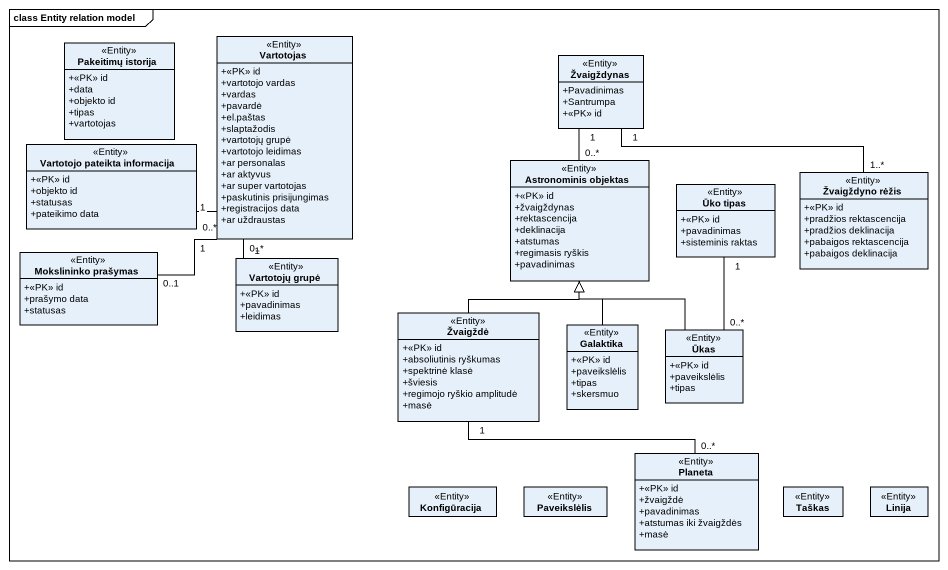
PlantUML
@startuml
mainframe class Entity relation model
hide circle
hide empty members
skinparam classAttributeIconSize 0
class "Pakeitimų istorija" as Pakeitimų_istorija <<Entity>> {
  +<<PK>> id
  +data
  +objekto id
  +tipas
  +vartotojas
}
class Vartotojas <<Entity>> {
  +<<PK>> id
  +vartotojo vardas
  +vardas
  +pavardė
  +el.paštas
  +slaptažodis
  +vartotojų grupė
  +vartotojo leidimas
  +ar personalas
  +ar aktyvus
  +ar super vartotojas
  +paskutinis prisijungimas
  +registracijos data
  +ar uždraustas
}
class Žvaigždynas <<Entity>> {
  +Pavadinimas
  +Santrumpa
  +<<PK>> id
}
class "Vartotojo pateikta informacija" as Vartotojo_pateikta <<Entity>> {
  +<<PK>> id
  +objekto id
  +statusas
  +pateikimo data
}
class "Astronominis objektas" as Astronominis_objektas <<Entity>> {
  +<<PK>> id
  +žvaigždynas
  +rektascencija
  +deklinacija
  +atstumas
  +regimasis ryškis
  +pavadinimas
}
class "Ūko tipas" as Ūko_tipas <<Entity>> {
  +<<PK>> id
  +pavadinimas
  +sisteminis raktas
}
class "Žvaigždyno rėžis" as Žvaigždyno_rėžis <<Entity>> {
  +<<PK>> id
  +pradžios rektascencija
  +pradžios deklinacija
  +pabaigos rektascencija
  +pabaigos deklinacija
}
class "Mokslininko prašymas" as Mokslininko_prašymas <<Entity>> {
  +<<PK>> id
  +prašymo data
  +statusas
}
class "Vartotojų grupė" as Vartotojų_grupė <<Entity>> {
  +<<PK>> id
  +pavadinimas
  +leidimas
}
class Žvaigždė <<Entity>> {
  +<<PK>> id
  +absoliutinis ryškumas
  +spektrinė klasė
  +šviesis
  +regimojo ryškio amplitudė
  +masė
}
class Galaktika <<Entity>> {
  +<<PK>> id
  +paveikslėlis
  +tipas
  +skersmuo
}
class Ūkas <<Entity>> {
  +<<PK>> id
  +paveikslėlis
  +tipas
}
class Planeta <<Entity>> {
  +<<PK>> id
  +žvaigždė
  +pavadinimas
  +atstumas iki žvaigždės
  +masė
}
class Konfigūracija <<Entity>>
class Paveikslėlis <<Entity>>
class Taškas <<Entity>>
class Linija <<Entity>>
Vartotojo_pateikta "0..*" -right- "1" Vartotojas
Astronominis_objektas "0..*" -up- "1" Žvaigždynas
Žvaigždyno_rėžis "1..*" -left- "1" Žvaigždynas
Mokslininko_prašymas "0..1" -up- "1" Vartotojas
Vartotojų_grupė "1" -up- "0..*" Vartotojas
Žvaigždė -up-|> Astronominis_objektas
Galaktika -up-|> Astronominis_objektas
Ūkas -up-|> Astronominis_objektas
Ūkas "0..*" -up- "1" Ūko_tipas
Planeta "0..*" -left- "1" Žvaigždė
@enduml
